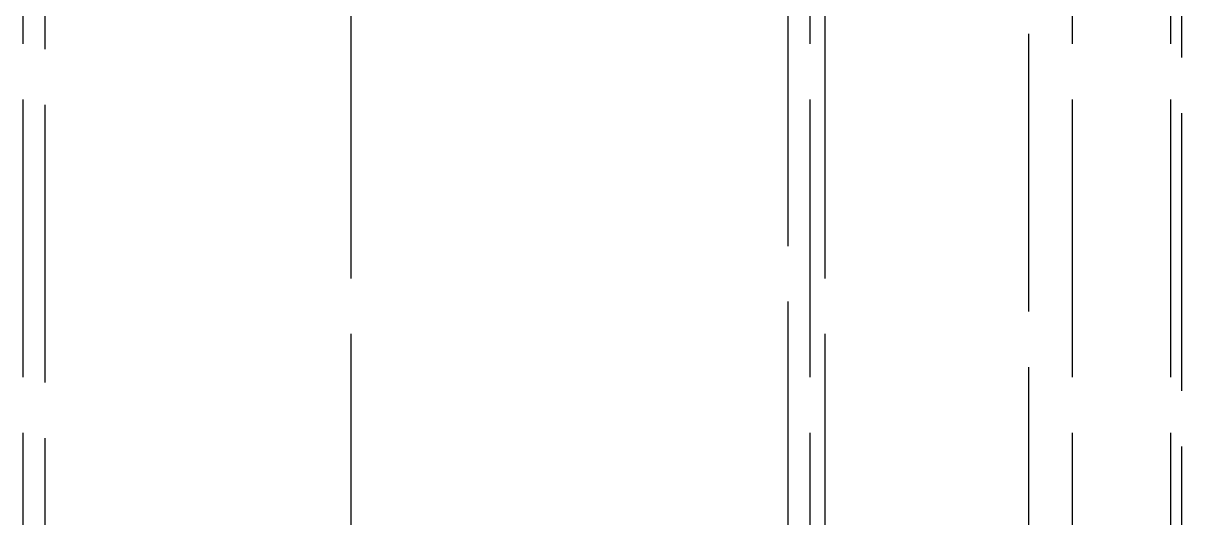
# Model space of a CAD drawing. Header units: millimetres. Extents: x -9 to 243, y -53 to 196.
# Drawn here: x 152.75 to 158.05, y -14.75 to -12.49 of the extents above; entities that cross this region are included whole.
import ezdxf

# ---------------------------------------------------------------- set-up
doc = ezdxf.new("R2010")
doc.units = ezdxf.units.MM
doc.linetypes.add('DASHED', pattern=[1.524, 1.27, -0.254])
doc.layers.add('HIDDEN', color=8, linetype='DASHED')

msp = doc.modelspace()

# ---------------------------------------------------------------- linework, layer by layer
at = {"layer": 'HIDDEN'}
for points in [[(158.05, -23.31), (158.05, 34.4)], [(156.35, -20.2), (156.35, 32.4)], [(157.55, -20.2), (157.55, 32.4)], [(158, -20.2), (158, 32.4)], [(157.35, -19.9), (157.35, 32.1)], [(152.85, -18.7), (152.85, -0.4)], [(152.75, -20.2), (152.75, -8.2)], [(154.25, -16.7), (154.25, -12.2)], [(156.25, -19.6), (156.25, -12.2)], [(156.41875, -16.7), (156.41875, -12.2)]]:
    msp.add_lwpolyline(points, dxfattribs=at)

doc.saveas('drawing.dxf')
